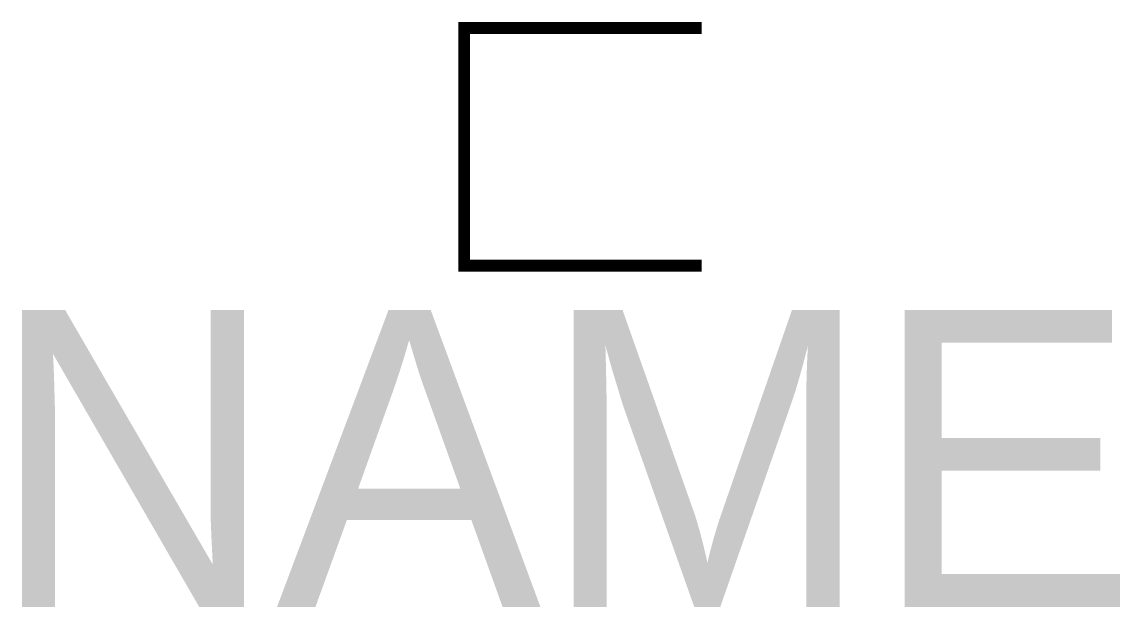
# Model space of a CAD drawing. Header units: millimetres. Extents: x -3.72 to 5.52, y -3.87 to 1.05.
import ezdxf
from ezdxf.enums import TextEntityAlignment as Align

# ---------------------------------------------------------------- set-up
doc = ezdxf.new("R2010")
doc.units = ezdxf.units.MM

msp = doc.modelspace()

# ---------------------------------------------------------------- linework, layer by layer
at = {"color": 7, "const_width": 0.1}
msp.add_lwpolyline([(2, 1), (0, 1), (0, -1), (2, -1)], dxfattribs=at)

# ---------------------------------------------------------------- texts
msp.add_attdef('NAME', text='NAME', height=2.5).set_placement((0.8342, -2.6217), align=Align.MIDDLE_CENTER)

doc.saveas('drawing.dxf')
